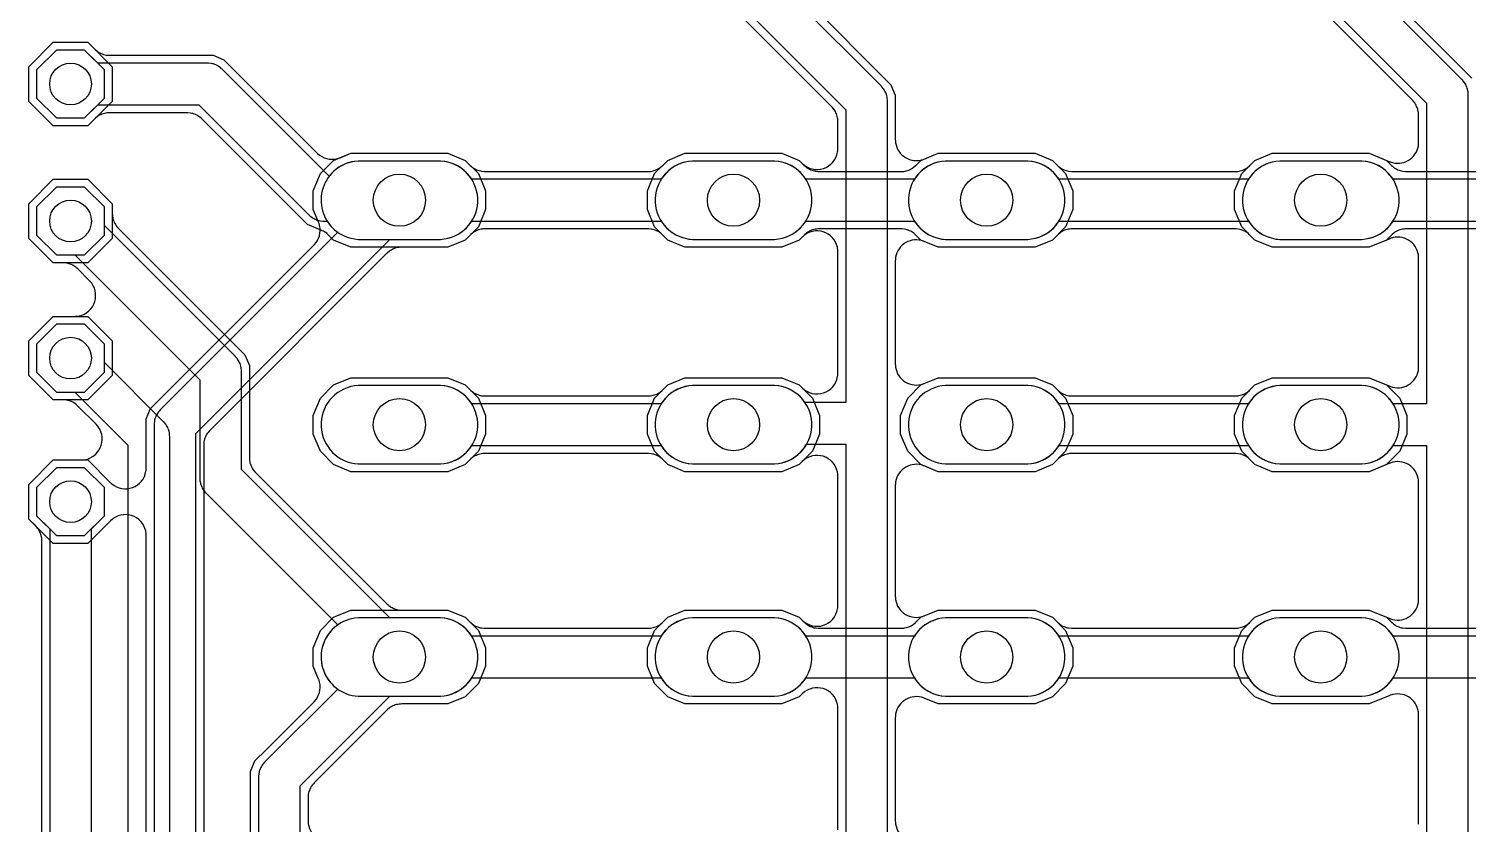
# Model space of a CAD drawing. Header units: millimetres. Extents: x -1 to 100, y 0 to 80.
# Drawn here: x 14.94 to 42.95, y 37.67 to 53.15 of the extents above; entities that cross this region are included whole.
import ezdxf

# ---------------------------------------------------------------- set-up
doc = ezdxf.new("R2010")
doc.units = ezdxf.units.MM

msp = doc.modelspace()

# ---------------------------------------------------------------- linework, layer by layer
at = {"layer": '16_copper'}
for points in [[(28.838, 53.569), (30.836, 51.571), (30.836, 45.872), (30.041, 45.872), (30.026, 45.895, 0.224558), (29.451, 46.203), (27.852, 46.203), (27.777, 46.195, 0.906347), (27.852, 44.679), (29.451, 44.679), (29.525, 44.686, 0.224558), (30.068, 45.048), (30.074, 45.06), (30.836, 45.06), (30.836, 36.957)], [(31.648, 23.015), (31.648, 51.74), (31.648, 51.74), (31.648, 51.74), (31.647, 51.763), (31.645, 51.79), (31.645, 51.79), (31.645, 51.79), (31.641, 51.813), (31.636, 51.84), (31.636, 51.84), (31.636, 51.84, 0.030914), (31.621, 51.888), (31.621, 51.888), (31.621, 51.888, 0.030916), (31.599, 51.933), (31.599, 51.933), (31.599, 51.933, 0.030915), (31.573, 51.976), (31.573, 51.976), (31.573, 51.976), (31.572, 51.976), (31.541, 52.015), (31.534, 52.022), (31.529, 52.027), (29.85, 53.706)], [(40.268, 53.569), (42.139, 51.698), (42.139, 45.847), (41.488, 45.847), (41.456, 45.895, 0.224558), (40.881, 46.203), (39.282, 46.203), (39.207, 46.195, 0.906347), (39.282, 44.679), (40.881, 44.679), (40.955, 44.686, 0.198913), (41.456, 44.986), (41.488, 45.034), (42.139, 45.034), (42.139, 36.957)], [(42.951, 23.142), (42.951, 51.867), (42.951, 51.867), (42.951, 51.867), (42.95, 51.89), (42.948, 51.917), (42.948, 51.917), (42.948, 51.917), (42.944, 51.94), (42.939, 51.967), (42.939, 51.967), (42.939, 51.967, 0.030914), (42.924, 52.015), (42.924, 52.015), (42.924, 52.015, 0.030916), (42.902, 52.06), (42.902, 52.06), (42.902, 52.06, 0.030915), (42.876, 52.103), (42.876, 52.103), (42.876, 52.103), (42.875, 52.103), (42.844, 52.142), (42.837, 52.149), (42.832, 52.154), (41.28, 53.706)], [(30.683, 37.555), (30.683, 39.915), (30.682, 39.932), (30.682, 39.949, 0.582074), (30.04, 40.246), (30.035, 40.241), (30.027, 40.236), (29.99, 40.203), (29.989, 40.202), (29.931, 40.144), (29.595, 40.005), (27.707, 40.005), (27.371, 40.144), (27.114, 40.401), (26.975, 40.738), (26.975, 41.101), (27.114, 41.437), (27.371, 41.695), (27.707, 41.834), (29.595, 41.834), (29.931, 41.695), (29.989, 41.636, 0.610142), (30.678, 41.857), (30.678, 41.864), (30.68, 41.874), (30.683, 41.923), (30.683, 41.924), (30.683, 44.436), (30.682, 44.453), (30.682, 44.47, 0.582074), (30.04, 44.767), (30.035, 44.763), (30.027, 44.757), (29.99, 44.724), (29.989, 44.724), (29.931, 44.665), (29.595, 44.526), (27.707, 44.526), (27.371, 44.665), (27.114, 44.923), (26.975, 45.259), (26.975, 45.622), (27.114, 45.959), (27.371, 46.216), (27.707, 46.355), (29.595, 46.355), (29.931, 46.216), (29.989, 46.158, 0.610142), (30.678, 46.378), (30.678, 46.385), (30.68, 46.395), (30.683, 46.444), (30.683, 46.445), (30.683, 48.805), (30.682, 48.822), (30.682, 48.839, 0.582074), (30.04, 49.136), (30.035, 49.131), (30.027, 49.126), (29.99, 49.093), (29.989, 49.092), (29.931, 49.034), (29.595, 48.895), (27.707, 48.895), (27.371, 49.034), (27.114, 49.291), (26.975, 49.628), (26.975, 49.991), (27.114, 50.327), (27.371, 50.585), (27.707, 50.724), (29.595, 50.724), (29.931, 50.585), (29.989, 50.526, 0.610142), (30.678, 50.747), (30.678, 50.754), (30.68, 50.764), (30.683, 50.813), (30.683, 50.814), (30.683, 51.34), (30.683, 51.34), (30.683, 51.34), (30.682, 51.36), (30.68, 51.39), (30.68, 51.39), (30.68, 51.39), (30.677, 51.409), (30.671, 51.44), (30.671, 51.44), (30.671, 51.44), (30.664, 51.461), (30.655, 51.488), (30.655, 51.488), (30.655, 51.488), (30.646, 51.509), (30.634, 51.533, 0.031017), (30.608, 51.576), (30.607, 51.576), (30.607, 51.576), (30.607, 51.577), (30.576, 51.615), (30.569, 51.622), (30.564, 51.627), (28.894, 53.297)], [(30.313, 53.459), (31.501, 52.271), (31.501, 52.271), (31.716, 52.056), (31.801, 51.851), (31.801, 50.987), (31.802, 50.974, 0.473084), (32.299, 50.591), (32.308, 50.594), (32.323, 50.597), (32.353, 50.608), (32.363, 50.611), (32.635, 50.724), (34.523, 50.724), (34.859, 50.585), (35.116, 50.327), (35.255, 49.991), (35.255, 49.628), (35.116, 49.291), (34.859, 49.034), (34.523, 48.895), (32.635, 48.895), (32.363, 49.008), (32.351, 49.012, 0.473085), (31.806, 48.699), (31.806, 48.69), (31.803, 48.674), (31.802, 48.643), (31.801, 48.632), (31.801, 46.618), (31.802, 46.605, 0.473084), (32.299, 46.222), (32.308, 46.225), (32.323, 46.228), (32.353, 46.239), (32.363, 46.242), (32.635, 46.355), (34.523, 46.355), (34.859, 46.216), (35.116, 45.959), (35.255, 45.622), (35.255, 45.259), (35.116, 44.923), (34.859, 44.665), (34.523, 44.526), (32.635, 44.526), (32.363, 44.639), (32.351, 44.643, 0.473085), (31.806, 44.33), (31.806, 44.321), (31.803, 44.305), (31.802, 44.274), (31.801, 44.263), (31.801, 42.097), (31.802, 42.084, 0.473084), (32.299, 41.701), (32.308, 41.704), (32.323, 41.707), (32.353, 41.718), (32.363, 41.721), (32.635, 41.834), (34.523, 41.834), (34.859, 41.695), (35.116, 41.437), (35.255, 41.101), (35.255, 40.738), (35.116, 40.401), (34.859, 40.144), (34.523, 40.005), (32.635, 40.005), (32.363, 40.118), (32.351, 40.122, 0.473085), (31.806, 39.809), (31.806, 39.8), (31.803, 39.784), (31.802, 39.753), (31.801, 39.742), (31.801, 37.728), (31.802, 37.715, 0.473086), (32.299, 37.332)], [(41.985, 37.665), (41.986, 37.675), (41.986, 39.795), (41.985, 39.808, 0.473084), (41.488, 40.191), (41.479, 40.188), (41.464, 40.184), (41.434, 40.174), (41.424, 40.17), (41.025, 40.005), (39.137, 40.005), (38.801, 40.144), (38.544, 40.401), (38.405, 40.738), (38.405, 41.101), (38.544, 41.437), (38.801, 41.695), (39.137, 41.834), (41.025, 41.834), (41.424, 41.668), (41.436, 41.664, 0.473085), (41.981, 41.977), (41.981, 41.987), (41.984, 42.002), (41.985, 42.033), (41.986, 42.044), (41.986, 44.316), (41.985, 44.329, 0.473084), (41.488, 44.712), (41.479, 44.709), (41.464, 44.706), (41.434, 44.695), (41.424, 44.692), (41.025, 44.526), (39.137, 44.526), (38.801, 44.665), (38.544, 44.923), (38.405, 45.259), (38.405, 45.622), (38.544, 45.959), (38.801, 46.216), (39.137, 46.355), (41.025, 46.355), (41.424, 46.19), (41.436, 46.186, 0.473085), (41.981, 46.498), (41.981, 46.508), (41.984, 46.523), (41.985, 46.555), (41.986, 46.565), (41.986, 48.685), (41.985, 48.698, 0.473084), (41.488, 49.081), (41.479, 49.078), (41.464, 49.074), (41.434, 49.064), (41.424, 49.06), (41.025, 48.895), (39.137, 48.895), (38.801, 49.034), (38.544, 49.291), (38.405, 49.628), (38.405, 49.991), (38.544, 50.327), (38.801, 50.585), (39.137, 50.724), (41.025, 50.724), (41.424, 50.558), (41.436, 50.554, 0.473085), (41.981, 50.867), (41.981, 50.877), (41.984, 50.892), (41.985, 50.923), (41.986, 50.934), (41.986, 51.467), (41.986, 51.467), (41.986, 51.467), (41.985, 51.488), (41.983, 51.517), (41.983, 51.517), (41.983, 51.517), (41.979, 51.538), (41.974, 51.567), (41.974, 51.567), (41.974, 51.567), (41.968, 51.584), (41.958, 51.615), (41.958, 51.615), (41.958, 51.615), (41.948, 51.636), (41.937, 51.66), (41.937, 51.661), (41.937, 51.661), (41.925, 51.68), (41.911, 51.703), (41.91, 51.703), (41.91, 51.703), (41.91, 51.704), (41.879, 51.742), (41.872, 51.749), (41.867, 51.754), (40.324, 53.297)], [(17.221, 19.859), (17.221, 43.285), (17.22, 43.301), (17.22, 43.318, 0.582076), (16.578, 43.615), (16.573, 43.611), (16.565, 43.605), (16.528, 43.572), (16.527, 43.572), (16.085, 43.129), (15.411, 43.129), (14.935, 43.605), (14.935, 44.279), (15.411, 44.755), (16.085, 44.755), (16.527, 44.312), (16.54, 44.301), (16.552, 44.289, 0.582075), (17.216, 44.533), (17.216, 44.539), (17.218, 44.549), (17.221, 44.599), (17.221, 44.599), (17.221, 45.552), (17.306, 45.757), (17.521, 45.971), (20.487, 48.938), (20.489, 48.941), (20.493, 48.944, 0.253279), (20.595, 49.317), (20.592, 49.327), (20.584, 49.357), (20.578, 49.371), (20.575, 49.38), (20.472, 49.628), (20.472, 49.991), (20.612, 50.327), (20.869, 50.585), (21.205, 50.724), (23.093, 50.724), (23.429, 50.585), (23.686, 50.327), (23.825, 49.991), (23.825, 49.628), (23.686, 49.291), (23.429, 49.034), (23.093, 48.895), (22.193, 48.895), (22.193, 48.895), (22.193, 48.895), (22.169, 48.894), (22.143, 48.892), (22.143, 48.892), (22.143, 48.892), (22.12, 48.888), (22.093, 48.883), (22.093, 48.883), (22.093, 48.883, 0.030914), (22.045, 48.867), (22.045, 48.867), (22.045, 48.867, 0.030916), (22, 48.846), (21.999, 48.846), (21.999, 48.846, 0.030915), (21.957, 48.819), (21.957, 48.819), (21.957, 48.819), (21.956, 48.819), (21.918, 48.788), (21.911, 48.78), (21.906, 48.776), (18.458, 45.328), (18.458, 45.328), (18.458, 45.328), (18.443, 45.312), (18.424, 45.29), (18.424, 45.29), (18.424, 45.29), (18.409, 45.268), (18.396, 45.249), (18.396, 45.249), (18.396, 45.249, 0.030916), (18.373, 45.204), (18.373, 45.204), (18.373, 45.204, 0.031017), (18.356, 45.157), (18.35, 45.134), (18.344, 45.108), (18.344, 45.108), (18.344, 45.107), (18.344, 45.107), (18.339, 45.058), (18.339, 45.047), (18.339, 45.041), (18.339, 20.37)], [(18.186, 20.138), (18.186, 45.272), (21.962, 49.047), (22.948, 49.047), (23.023, 49.055, 0.906347), (22.948, 50.571), (21.349, 50.571), (21.275, 50.564, 0.668179), (20.932, 49.197), (20.95, 49.185), (17.493, 45.728), (17.493, 45.728), (17.493, 45.728), (17.479, 45.713), (17.459, 45.69), (17.459, 45.69), (17.459, 45.69), (17.447, 45.672), (17.431, 45.649), (17.431, 45.649), (17.431, 45.648), (17.421, 45.629), (17.408, 45.604), (17.408, 45.604), (17.408, 45.604), (17.4, 45.582), (17.39, 45.557, 0.000102), (17.39, 45.556), (17.385, 45.535), (17.379, 45.507), (17.379, 45.507), (17.379, 45.507), (17.379, 45.507), (17.374, 45.457), (17.374, 45.447), (17.374, 45.441), (17.374, 19.97)], [(19.253, 20.356), (19.253, 38.694), (19.338, 38.899), (19.553, 39.113), (20.487, 40.048), (20.489, 40.051), (20.493, 40.054, 0.253279), (20.595, 40.427), (20.592, 40.437), (20.584, 40.467), (20.578, 40.481), (20.575, 40.49), (20.472, 40.738), (20.472, 41.101), (20.612, 41.437), (20.869, 41.695), (21.205, 41.834), (23.093, 41.834), (23.429, 41.695), (23.686, 41.437), (23.825, 41.101), (23.825, 40.738), (23.686, 40.401), (23.429, 40.144), (23.093, 40.005), (22.193, 40.005), (22.193, 40.005), (22.193, 40.005), (22.169, 40.004), (22.143, 40.002), (22.143, 40.002), (22.143, 40.002), (22.12, 39.998), (22.093, 39.993), (22.093, 39.993), (22.093, 39.993, 0.030914), (22.045, 39.977), (22.045, 39.977), (22.045, 39.977, 0.030916), (22, 39.956), (21.999, 39.956), (21.999, 39.956, 0.030915), (21.957, 39.929), (21.957, 39.929), (21.957, 39.929), (21.956, 39.929), (21.918, 39.898), (21.911, 39.89), (21.906, 39.886), (20.49, 38.47), (20.49, 38.47), (20.49, 38.47), (20.476, 38.454), (20.456, 38.432), (20.456, 38.432), (20.456, 38.432), (20.443, 38.413), (20.428, 38.391), (20.428, 38.391), (20.428, 38.391), (20.416, 38.366), (20.405, 38.346), (20.405, 38.346), (20.405, 38.346, 0.031017), (20.388, 38.299), (20.382, 38.276), (20.376, 38.25), (20.376, 38.25), (20.376, 38.249), (20.376, 38.249), (20.372, 38.21), (20.372, 38.21), (20.372, 38.209, 0.012329), (20.371, 38.189), (20.371, 38.183), (20.371, 37.728), (20.372, 37.715, 0.473084), (20.869, 37.332)], [(20.218, 20.646), (20.218, 38.414), (21.962, 40.157), (22.948, 40.157), (23.023, 40.165, 0.906347), (22.948, 41.681), (21.349, 41.681), (21.275, 41.674, 0.668179), (20.932, 40.307), (20.95, 40.295), (19.525, 38.87), (19.525, 38.87), (19.525, 38.87), (19.511, 38.855), (19.491, 38.832), (19.491, 38.832), (19.491, 38.832), (19.479, 38.814), (19.463, 38.791), (19.463, 38.791), (19.463, 38.79), (19.453, 38.771), (19.44, 38.746), (19.44, 38.746), (19.44, 38.746), (19.432, 38.724), (19.422, 38.699, 0.000102), (19.422, 38.698), (19.417, 38.677), (19.411, 38.649), (19.411, 38.649), (19.411, 38.649), (19.411, 38.649), (19.406, 38.599), (19.406, 38.589), (19.406, 38.583), (19.406, 20.478)]]:
    msp.add_lwpolyline(points, format="xyb", dxfattribs=at)
msp.add_lwpolyline([(41.743, 53.459), (43.019, 52.183)], dxfattribs=at)
for points in [[(15.411, 51.257), (14.935, 51.733), (14.935, 52.407), (15.411, 52.883), (16.085, 52.883), (16.561, 52.407), (16.561, 51.733), (16.085, 51.257)], [(16.408, 51.796), (16.408, 52.344), (16.022, 52.73), (15.474, 52.73), (15.088, 52.344), (15.088, 51.796), (15.474, 51.41), (16.022, 51.41)], [(15.411, 48.59), (14.935, 49.066), (14.935, 49.74), (15.411, 50.216), (16.085, 50.216), (16.561, 49.74), (16.561, 49.066), (16.085, 48.59)], [(16.408, 49.129), (16.408, 49.677), (16.022, 50.063), (15.474, 50.063), (15.088, 49.677), (15.088, 49.129), (15.474, 48.743), (16.022, 48.743)], [(15.411, 45.923), (14.935, 46.399), (14.935, 47.073), (15.411, 47.549), (16.085, 47.549), (16.561, 47.073), (16.561, 46.399), (16.085, 45.923)], [(16.408, 46.462), (16.408, 47.01), (16.022, 47.396), (15.474, 47.396), (15.088, 47.01), (15.088, 46.462), (15.474, 46.076), (16.022, 46.076)], [(21.205, 44.526), (20.869, 44.665), (20.612, 44.923), (20.472, 45.259), (20.472, 45.622), (20.612, 45.959), (20.869, 46.216), (21.205, 46.355), (23.093, 46.355), (23.429, 46.216), (23.686, 45.959), (23.825, 45.622), (23.825, 45.259), (23.686, 44.923), (23.429, 44.665), (23.093, 44.526)], [(16.408, 43.668), (16.408, 44.216), (16.022, 44.602), (15.474, 44.602), (15.088, 44.216), (15.088, 43.668), (15.474, 43.282), (16.022, 43.282)]]:
    msp.add_lwpolyline(points, close=True, dxfattribs=at)
for points in [[(29.525, 49.055, 0.906347), (29.451, 50.571), (27.852, 50.571), (27.777, 50.564, 0.906347), (27.852, 49.047), (29.451, 49.047)], [(34.453, 49.055, 0.906347), (34.378, 50.571), (32.779, 50.571), (32.705, 50.564, 0.906347), (32.779, 49.047), (34.378, 49.047)], [(40.955, 49.055, 0.906347), (40.881, 50.571), (39.282, 50.571), (39.207, 50.564, 0.906347), (39.282, 49.047), (40.881, 49.047)], [(23.023, 44.686, 0.906347), (22.948, 46.203), (21.349, 46.203), (21.275, 46.195, 0.906347), (21.349, 44.679), (22.948, 44.679)], [(34.453, 44.686, 0.906347), (34.378, 46.203), (32.779, 46.203), (32.705, 46.195, 0.906347), (32.779, 44.679), (34.378, 44.679)], [(29.525, 40.165, 0.906347), (29.451, 41.681), (27.852, 41.681), (27.777, 41.674, 0.906347), (27.852, 40.157), (29.451, 40.157)], [(34.453, 40.165, 0.906347), (34.378, 41.681), (32.779, 41.681), (32.705, 41.674, 0.906347), (32.779, 40.157), (34.378, 40.157)], [(40.955, 40.165, 0.906347), (40.881, 41.681), (39.282, 41.681), (39.207, 41.674, 0.906347), (39.282, 40.157), (40.881, 40.157)]]:
    msp.add_lwpolyline(points, format="xyb", close=True, dxfattribs=at)
at = {"layer": '1_copper'}
for points in [[(43.344, 49.251), (41.746, 49.251), (41.746, 49.251), (41.746, 49.251, 0.030914), (41.696, 49.247), (41.696, 49.247), (41.695, 49.247, 0.030912), (41.646, 49.238), (41.646, 49.238), (41.646, 49.238, 0.031018), (41.598, 49.223), (41.572, 49.211), (41.552, 49.202), (41.552, 49.202), (41.552, 49.202), (41.524, 49.184), (41.51, 49.175), (41.51, 49.175), (41.51, 49.175), (41.509, 49.174), (41.471, 49.143), (41.464, 49.136), (41.459, 49.132), (41.361, 49.034), (41.025, 48.895), (39.137, 48.895), (38.801, 49.034), (38.704, 49.132), (38.704, 49.132), (38.704, 49.132), (38.691, 49.143), (38.666, 49.165), (38.666, 49.165), (38.666, 49.165), (38.646, 49.178), (38.625, 49.193, 0.031124), (38.58, 49.216), (38.554, 49.226), (38.532, 49.234), (38.532, 49.234), (38.532, 49.234, 0.031018), (38.483, 49.245), (38.483, 49.245), (38.433, 49.25), (38.423, 49.25), (38.417, 49.251), (35.243, 49.251), (35.243, 49.251), (35.243, 49.251, 0.030914), (35.193, 49.247), (35.193, 49.247), (35.193, 49.247, 0.030912), (35.144, 49.238), (35.144, 49.238), (35.144, 49.238, 0.031018), (35.096, 49.223), (35.07, 49.211), (35.05, 49.202), (35.05, 49.202), (35.05, 49.202), (35.021, 49.184), (35.007, 49.175), (35.007, 49.175), (35.007, 49.175), (35.007, 49.174), (34.968, 49.143), (34.961, 49.136), (34.956, 49.132), (34.859, 49.034), (34.523, 48.895), (32.635, 48.895), (32.299, 49.034), (32.201, 49.132), (32.201, 49.132), (32.201, 49.132), (32.188, 49.143), (32.164, 49.165), (32.164, 49.165), (32.164, 49.165), (32.144, 49.178), (32.122, 49.193, 0.031124), (32.077, 49.216), (32.051, 49.226), (32.03, 49.234), (32.03, 49.234), (32.03, 49.234, 0.031018), (31.981, 49.245), (31.98, 49.245), (31.931, 49.25), (31.921, 49.25), (31.914, 49.251), (30.316, 49.251), (30.316, 49.251), (30.316, 49.251, 0.030914), (30.266, 49.247), (30.266, 49.247), (30.265, 49.247, 0.030912), (30.216, 49.238), (30.216, 49.238), (30.216, 49.238, 0.031018), (30.168, 49.223), (30.142, 49.211), (30.122, 49.202), (30.122, 49.202), (30.122, 49.202), (30.094, 49.184), (30.08, 49.175), (30.08, 49.175), (30.08, 49.175), (30.079, 49.174), (30.041, 49.143), (30.034, 49.136), (30.029, 49.132), (29.931, 49.034), (29.595, 48.895), (27.707, 48.895), (27.371, 49.034), (27.274, 49.132), (27.274, 49.132), (27.274, 49.132), (27.261, 49.143), (27.236, 49.165), (27.236, 49.165), (27.236, 49.165), (27.216, 49.178), (27.195, 49.193, 0.031124), (27.15, 49.216), (27.124, 49.226), (27.102, 49.234), (27.102, 49.234), (27.102, 49.234, 0.031018), (27.053, 49.245), (27.053, 49.245), (27.003, 49.25), (26.993, 49.25), (26.987, 49.251), (23.813, 49.251), (23.813, 49.251), (23.813, 49.251, 0.030914), (23.763, 49.247), (23.763, 49.247), (23.763, 49.247, 0.030912), (23.714, 49.238), (23.714, 49.238), (23.714, 49.238, 0.031018), (23.666, 49.223), (23.64, 49.211), (23.62, 49.202), (23.62, 49.202), (23.62, 49.202), (23.591, 49.184), (23.577, 49.175), (23.577, 49.175), (23.577, 49.175), (23.577, 49.174), (23.538, 49.143), (23.531, 49.136), (23.526, 49.132), (23.429, 49.034), (23.093, 48.895), (21.205, 48.895), (20.869, 49.034), (20.771, 49.132), (20.771, 49.132), (20.771, 49.132), (20.758, 49.143), (20.743, 49.157), (20.74, 49.16), (20.739, 49.16), (20.734, 49.165), (20.734, 49.165), (20.734, 49.165), (20.714, 49.178), (20.704, 49.185), (20.699, 49.189), (20.698, 49.19), (20.692, 49.193, 0.031106), (20.647, 49.216), (20.641, 49.219), (20.639, 49.22), (20.359, 49.336), (18.303, 51.392), (18.302, 51.392), (18.302, 51.392), (18.289, 51.404), (18.265, 51.426), (18.265, 51.426), (18.265, 51.426), (18.247, 51.437), (18.223, 51.454), (18.223, 51.454), (18.223, 51.454), (18.203, 51.464), (18.178, 51.477), (18.178, 51.477), (18.178, 51.477), (18.157, 51.485), (18.131, 51.494, 0.000102), (18.131, 51.494), (18.109, 51.499), (18.082, 51.506), (18.082, 51.506), (18.082, 51.506), (18.081, 51.506), (18.032, 51.511), (18.022, 51.511), (18.015, 51.511), (16.507, 51.511), (16.507, 51.511), (16.507, 51.511), (16.483, 51.51), (16.457, 51.508), (16.457, 51.508), (16.457, 51.508), (16.434, 51.504), (16.407, 51.499), (16.407, 51.499), (16.407, 51.499, 0.030914), (16.359, 51.483), (16.359, 51.483), (16.359, 51.483, 0.030916), (16.314, 51.462), (16.313, 51.462), (16.313, 51.462, 0.030915), (16.271, 51.436), (16.271, 51.435), (16.271, 51.435), (16.27, 51.435), (16.232, 51.404), (16.225, 51.397), (16.22, 51.392), (16.085, 51.257), (15.411, 51.257), (14.935, 51.733), (14.935, 52.407), (15.411, 52.883), (16.085, 52.883), (16.22, 52.748), (16.22, 52.748), (16.22, 52.748), (16.236, 52.733), (16.257, 52.714), (16.257, 52.714), (16.258, 52.714), (16.275, 52.702), (16.299, 52.686), (16.299, 52.686), (16.299, 52.686), (16.319, 52.676), (16.344, 52.663), (16.344, 52.663), (16.344, 52.663), (16.365, 52.655), (16.391, 52.646, 0.000102), (16.391, 52.646), (16.413, 52.641), (16.44, 52.634), (16.44, 52.634), (16.44, 52.634), (16.441, 52.634), (16.49, 52.629), (16.5, 52.629), (16.507, 52.629), (18.526, 52.629), (18.732, 52.544), (18.946, 52.329), (20.551, 50.724), (20.554, 50.722), (20.557, 50.718, 0.253281), (20.93, 50.616), (20.94, 50.619), (20.97, 50.627), (20.985, 50.633), (20.994, 50.636), (21.205, 50.724), (23.093, 50.724), (23.429, 50.585), (23.526, 50.487), (23.526, 50.487), (23.526, 50.487), (23.543, 50.472), (23.564, 50.454), (23.564, 50.454), (23.564, 50.454, 0.062097), (23.65, 50.402), (23.676, 50.393), (23.698, 50.385), (23.698, 50.385), (23.698, 50.385), (23.724, 50.379), (23.747, 50.374, 0.000105), (23.747, 50.374), (23.747, 50.374), (23.797, 50.369), (23.807, 50.369), (23.813, 50.368), (26.987, 50.368), (26.987, 50.368), (26.987, 50.368, 0.030914), (27.037, 50.371), (27.037, 50.371), (27.037, 50.371, 0.030912), (27.086, 50.381), (27.086, 50.381), (27.086, 50.381, 0.031018), (27.134, 50.396), (27.16, 50.408), (27.18, 50.417), (27.18, 50.417), (27.18, 50.417), (27.206, 50.433), (27.223, 50.444), (27.223, 50.444), (27.223, 50.444), (27.223, 50.444), (27.262, 50.476), (27.269, 50.483), (27.274, 50.487), (27.371, 50.585), (27.707, 50.724), (29.595, 50.724), (29.931, 50.585), (30.029, 50.487), (30.029, 50.487), (30.029, 50.487), (30.046, 50.472), (30.066, 50.454), (30.066, 50.454), (30.066, 50.454, 0.062097), (30.153, 50.402), (30.179, 50.393), (30.2, 50.385), (30.2, 50.385), (30.2, 50.385), (30.226, 50.379), (30.249, 50.374, 0.000105), (30.249, 50.374), (30.25, 50.374), (30.299, 50.369), (30.309, 50.369), (30.316, 50.368), (31.914, 50.368), (31.914, 50.368), (31.914, 50.368, 0.030914), (31.964, 50.371), (31.964, 50.371), (31.965, 50.371, 0.030912), (32.014, 50.381), (32.014, 50.381), (32.014, 50.381, 0.031018), (32.062, 50.396), (32.088, 50.408), (32.108, 50.417), (32.108, 50.417), (32.108, 50.417), (32.134, 50.433), (32.15, 50.444), (32.15, 50.444), (32.15, 50.444), (32.151, 50.444), (32.189, 50.476), (32.196, 50.483), (32.201, 50.487), (32.299, 50.585), (32.635, 50.724), (34.523, 50.724), (34.859, 50.585), (34.956, 50.487), (34.956, 50.487), (34.956, 50.487), (34.973, 50.472), (34.994, 50.454), (34.994, 50.454), (34.994, 50.454, 0.062097), (35.08, 50.402), (35.106, 50.393), (35.128, 50.385), (35.128, 50.385), (35.128, 50.385), (35.154, 50.379), (35.177, 50.374, 0.000105), (35.177, 50.374), (35.177, 50.374), (35.227, 50.369), (35.237, 50.369), (35.243, 50.368), (38.417, 50.368), (38.417, 50.368), (38.417, 50.368, 0.030914), (38.467, 50.371), (38.467, 50.371), (38.467, 50.371, 0.030912), (38.516, 50.381), (38.516, 50.381), (38.516, 50.381, 0.031018), (38.564, 50.396), (38.59, 50.408), (38.61, 50.417), (38.61, 50.417), (38.61, 50.417), (38.636, 50.433), (38.653, 50.444), (38.653, 50.444), (38.653, 50.444), (38.653, 50.444), (38.692, 50.476), (38.699, 50.483), (38.704, 50.487), (38.801, 50.585), (39.137, 50.724), (41.025, 50.724), (41.361, 50.585), (41.459, 50.487), (41.459, 50.487), (41.459, 50.487), (41.476, 50.472), (41.496, 50.454), (41.496, 50.454), (41.496, 50.454, 0.062097), (41.583, 50.402), (41.609, 50.393), (41.63, 50.385), (41.63, 50.385), (41.63, 50.385), (41.656, 50.379), (41.679, 50.374, 0.000105), (41.679, 50.374), (41.68, 50.374), (41.729, 50.369), (41.739, 50.369), (41.746, 50.368), (43.344, 50.368)], [(43.602, 50.216), (41.488, 50.216), (41.456, 50.264, 0.224558), (40.881, 50.571), (39.282, 50.571), (39.207, 50.564, 0.198913), (38.706, 50.264), (38.674, 50.216), (34.986, 50.216), (34.954, 50.264, 0.224558), (34.378, 50.571), (32.779, 50.571), (32.705, 50.564, 0.198913), (32.204, 50.264), (32.172, 50.216), (30.058, 50.216), (30.026, 50.264, 0.224558), (29.451, 50.571), (27.852, 50.571), (27.777, 50.564, 0.198913), (27.276, 50.264), (27.244, 50.216), (23.556, 50.216), (23.524, 50.264, 0.224558), (22.948, 50.571), (21.349, 50.571), (21.275, 50.564, 0.173516), (20.822, 50.322), (20.784, 50.276), (18.702, 52.357), (18.702, 52.357), (18.702, 52.357), (18.689, 52.369), (18.665, 52.391), (18.665, 52.391), (18.664, 52.391), (18.65, 52.401), (18.623, 52.419), (18.623, 52.419), (18.623, 52.419), (18.603, 52.429), (18.578, 52.442), (18.578, 52.442), (18.578, 52.442), (18.557, 52.45), (18.531, 52.46, 0.000102), (18.531, 52.46), (18.509, 52.465), (18.482, 52.471), (18.482, 52.471), (18.482, 52.471), (18.481, 52.471), (18.432, 52.476), (18.422, 52.476), (18.415, 52.476), (16.276, 52.476), (16.022, 52.73), (15.474, 52.73), (15.088, 52.344), (15.088, 51.796), (15.474, 51.41), (16.022, 51.41), (16.276, 51.664), (18.247, 51.664), (20.388, 49.522), (20.388, 49.522), (20.388, 49.522), (20.404, 49.508), (20.426, 49.489), (20.426, 49.489), (20.426, 49.489), (20.444, 49.476), (20.468, 49.46), (20.468, 49.46), (20.468, 49.46), (20.487, 49.45), (20.512, 49.437), (20.512, 49.437), (20.513, 49.437), (20.534, 49.429), (20.56, 49.42, 0.000102), (20.56, 49.42), (20.582, 49.415), (20.609, 49.409), (20.609, 49.409), (20.609, 49.409), (20.609, 49.408), (20.659, 49.403), (20.669, 49.404), (20.676, 49.403), (20.742, 49.403), (20.774, 49.355), (20.822, 49.297, 0.198913), (21.349, 49.047), (22.948, 49.047), (23.023, 49.055, 0.198913), (23.524, 49.355), (23.556, 49.403), (27.244, 49.403), (27.276, 49.355, 0.224558), (27.852, 49.047), (29.451, 49.047), (29.525, 49.055, 0.198913), (30.026, 49.355), (30.058, 49.403), (32.172, 49.403), (32.204, 49.355, 0.224558), (32.779, 49.047), (34.378, 49.047), (34.453, 49.055, 0.198913), (34.954, 49.355), (34.986, 49.403), (38.674, 49.403), (38.706, 49.355, 0.224558), (39.282, 49.047), (40.881, 49.047), (40.955, 49.055, 0.198913), (41.456, 49.355), (41.488, 49.403), (43.602, 49.403)], [(15.189, 29.429), (15.189, 43.183), (15.189, 43.183), (15.189, 43.183), (15.188, 43.207), (15.186, 43.233), (15.186, 43.233), (15.186, 43.233), (15.182, 43.254), (15.177, 43.283), (15.177, 43.283), (15.177, 43.283), (15.17, 43.305), (15.161, 43.331), (15.161, 43.331), (15.161, 43.331), (15.151, 43.352), (15.14, 43.376), (15.14, 43.377), (15.14, 43.377, 0.030915), (15.114, 43.419), (15.113, 43.419), (15.113, 43.419), (15.113, 43.42), (15.082, 43.458), (15.075, 43.465), (15.07, 43.47), (14.935, 43.605), (14.935, 44.279), (15.411, 44.755), (15.958, 44.755), (15.975, 44.756), (15.991, 44.756, 0.582074), (16.288, 45.398), (16.284, 45.403), (16.278, 45.411), (16.246, 45.448), (16.245, 45.449), (15.89, 45.804), (15.889, 45.804), (15.889, 45.804), (15.876, 45.816), (15.852, 45.838), (15.852, 45.838), (15.852, 45.838), (15.834, 45.85), (15.81, 45.866), (15.81, 45.866), (15.81, 45.866), (15.79, 45.876), (15.765, 45.889), (15.765, 45.889), (15.765, 45.889), (15.744, 45.897), (15.718, 45.906, 0.000102), (15.718, 45.906), (15.697, 45.911), (15.669, 45.918), (15.669, 45.918), (15.669, 45.918), (15.668, 45.918), (15.619, 45.923), (15.609, 45.923), (15.602, 45.923), (15.411, 45.923), (14.935, 46.399), (14.935, 47.073), (15.411, 47.549), (15.831, 47.549), (15.848, 47.55), (15.864, 47.55, 0.582073), (16.161, 48.192), (16.157, 48.197), (16.151, 48.205), (16.118, 48.242), (16.118, 48.243), (15.89, 48.471), (15.889, 48.471), (15.889, 48.471), (15.873, 48.485), (15.852, 48.505, 0.0001), (15.852, 48.505), (15.833, 48.518), (15.81, 48.533), (15.81, 48.533), (15.81, 48.533), (15.791, 48.543), (15.765, 48.556, 0.031118), (15.718, 48.573), (15.695, 48.579), (15.669, 48.585), (15.669, 48.585), (15.669, 48.585), (15.668, 48.585), (15.619, 48.59), (15.609, 48.59), (15.602, 48.59), (15.411, 48.59), (14.935, 49.066), (14.935, 49.74), (15.411, 50.216), (16.085, 50.216), (16.561, 49.74), (16.561, 49.549), (16.561, 49.549), (16.561, 49.549), (16.562, 49.521), (16.564, 49.499), (16.564, 49.498), (16.564, 49.498), (16.568, 49.475), (16.573, 49.449), (16.573, 49.449), (16.573, 49.449, 0.030914), (16.589, 49.401), (16.589, 49.401), (16.589, 49.401, 0.030916), (16.61, 49.355), (16.61, 49.355), (16.61, 49.355, 0.030915), (16.636, 49.313), (16.637, 49.313), (16.637, 49.312), (16.637, 49.312), (16.668, 49.274), (16.675, 49.267), (16.68, 49.261), (19.143, 46.799), (19.228, 46.593), (19.228, 44.799), (19.228, 44.799), (19.228, 44.799, 0.030916), (19.231, 44.749), (19.231, 44.749), (19.231, 44.749), (19.236, 44.722), (19.24, 44.699), (19.24, 44.699), (19.24, 44.699, 0.030914), (19.256, 44.651), (19.256, 44.651), (19.256, 44.651), (19.268, 44.626), (19.277, 44.606), (19.277, 44.605), (19.277, 44.605, 0.030915), (19.303, 44.563), (19.304, 44.563), (19.304, 44.563), (19.304, 44.562), (19.335, 44.524), (19.342, 44.517), (19.347, 44.512), (21.906, 41.953), (21.906, 41.953), (21.906, 41.953), (21.921, 41.939), (21.943, 41.919), (21.943, 41.919), (21.944, 41.919), (21.961, 41.907), (21.985, 41.891), (21.985, 41.891), (21.985, 41.891), (22.005, 41.881), (22.03, 41.868), (22.03, 41.868), (22.03, 41.868), (22.051, 41.86), (22.077, 41.851, 0.000102), (22.077, 41.851), (22.099, 41.846), (22.126, 41.839), (22.126, 41.839), (22.126, 41.839), (22.127, 41.839), (22.176, 41.834), (22.186, 41.834), (22.193, 41.834), (23.093, 41.834), (23.429, 41.695), (23.526, 41.597), (23.526, 41.597), (23.526, 41.597), (23.544, 41.582), (23.564, 41.564), (23.564, 41.564), (23.564, 41.564), (23.582, 41.552), (23.605, 41.535), (23.606, 41.535), (23.606, 41.535, 0.030916), (23.65, 41.512), (23.65, 41.512), (23.65, 41.512), (23.672, 41.505), (23.698, 41.495, 0.000102), (23.698, 41.495), (23.719, 41.49), (23.747, 41.484), (23.747, 41.484), (23.747, 41.484), (23.747, 41.484), (23.797, 41.479), (23.807, 41.479), (23.813, 41.478), (26.987, 41.478), (26.987, 41.478), (26.987, 41.478), (27.01, 41.48), (27.037, 41.481), (27.037, 41.481), (27.037, 41.481), (27.06, 41.486), (27.086, 41.491), (27.086, 41.491), (27.086, 41.491, 0.030914), (27.134, 41.506), (27.134, 41.506), (27.134, 41.506, 0.030916), (27.18, 41.527), (27.18, 41.527), (27.18, 41.527, 0.030915), (27.223, 41.554), (27.223, 41.554), (27.223, 41.554), (27.223, 41.554), (27.262, 41.586), (27.269, 41.593), (27.274, 41.597), (27.371, 41.695), (27.707, 41.834), (29.595, 41.834), (29.931, 41.695), (30.029, 41.597), (30.029, 41.597), (30.029, 41.597), (30.046, 41.582), (30.066, 41.564), (30.066, 41.564), (30.066, 41.564), (30.084, 41.552), (30.108, 41.535), (30.108, 41.535), (30.108, 41.535, 0.030916), (30.153, 41.512), (30.153, 41.512), (30.153, 41.512), (30.174, 41.505), (30.2, 41.495, 0.000102), (30.2, 41.495), (30.222, 41.49), (30.249, 41.484), (30.249, 41.484), (30.249, 41.484), (30.25, 41.484), (30.299, 41.479), (30.309, 41.479), (30.316, 41.478), (31.914, 41.478), (31.914, 41.478), (31.914, 41.478), (31.938, 41.48), (31.964, 41.481), (31.964, 41.481), (31.965, 41.481), (31.988, 41.486), (32.014, 41.491), (32.014, 41.491), (32.014, 41.491, 0.030914), (32.062, 41.506), (32.062, 41.506), (32.062, 41.506, 0.030916), (32.108, 41.527), (32.108, 41.527), (32.108, 41.527, 0.030915), (32.15, 41.554), (32.15, 41.554), (32.15, 41.554), (32.151, 41.554), (32.189, 41.586), (32.196, 41.593), (32.201, 41.597), (32.299, 41.695), (32.635, 41.834), (34.523, 41.834), (34.859, 41.695), (34.956, 41.597), (34.956, 41.597), (34.956, 41.597), (34.974, 41.582), (34.994, 41.564), (34.994, 41.564), (34.994, 41.564), (35.012, 41.552), (35.035, 41.535), (35.036, 41.535), (35.036, 41.535, 0.030916), (35.08, 41.512), (35.08, 41.512), (35.08, 41.512), (35.102, 41.505), (35.128, 41.495, 0.000102), (35.128, 41.495), (35.149, 41.49), (35.177, 41.484), (35.177, 41.484), (35.177, 41.484), (35.177, 41.484), (35.227, 41.479), (35.237, 41.479), (35.243, 41.478), (38.417, 41.478), (38.417, 41.478), (38.417, 41.478), (38.44, 41.48), (38.467, 41.481), (38.467, 41.481), (38.467, 41.481), (38.49, 41.486), (38.516, 41.491), (38.516, 41.491), (38.516, 41.491, 0.030914), (38.564, 41.506), (38.564, 41.506), (38.564, 41.506, 0.030916), (38.61, 41.527), (38.61, 41.527), (38.61, 41.527, 0.030915), (38.653, 41.554), (38.653, 41.554), (38.653, 41.554), (38.653, 41.554), (38.692, 41.586), (38.699, 41.593), (38.704, 41.597), (38.801, 41.695), (39.137, 41.834), (41.025, 41.834), (41.361, 41.695), (41.459, 41.597), (41.459, 41.597), (41.459, 41.597), (41.476, 41.582), (41.496, 41.564), (41.496, 41.564), (41.496, 41.564), (41.514, 41.552), (41.538, 41.535), (41.538, 41.535), (41.538, 41.535, 0.030916), (41.583, 41.512), (41.583, 41.512), (41.583, 41.512), (41.604, 41.505), (41.63, 41.495, 0.000102), (41.63, 41.495), (41.652, 41.49), (41.679, 41.484), (41.679, 41.484), (41.679, 41.484), (41.68, 41.484), (41.729, 41.479), (41.739, 41.479), (41.746, 41.478), (43.344, 41.478)], [(43.602, 41.326), (41.488, 41.326), (41.456, 41.374, 0.224558), (40.881, 41.681), (39.282, 41.681), (39.207, 41.674, 0.198913), (38.706, 41.374), (38.674, 41.326), (34.986, 41.326), (34.954, 41.374, 0.224558), (34.378, 41.681), (32.779, 41.681), (32.705, 41.674, 0.198913), (32.204, 41.374), (32.172, 41.326), (30.058, 41.326), (30.026, 41.374, 0.224558), (29.451, 41.681), (27.852, 41.681), (27.777, 41.674, 0.198913), (27.276, 41.374), (27.244, 41.326), (23.556, 41.326), (23.524, 41.374, 0.224558), (22.948, 41.681), (21.962, 41.681), (19.075, 44.568), (19.075, 46.482), (19.075, 46.482), (19.075, 46.482), (19.074, 46.506), (19.072, 46.532), (19.072, 46.532), (19.072, 46.532), (19.068, 46.555), (19.063, 46.582), (19.063, 46.582), (19.063, 46.582, 0.030914), (19.048, 46.63), (19.048, 46.63), (19.048, 46.63, 0.030916), (19.026, 46.675), (19.026, 46.676), (19.026, 46.676, 0.030915), (19, 46.718), (19, 46.718), (19, 46.718), (18.999, 46.719), (18.968, 46.757), (18.961, 46.764), (18.956, 46.769), (16.408, 49.317), (16.408, 49.677), (16.022, 50.063), (15.474, 50.063), (15.088, 49.677), (15.088, 49.129), (15.474, 48.743), (15.834, 48.743), (18.263, 46.314), (18.263, 44.399), (18.263, 44.399), (18.263, 44.399), (18.264, 44.376), (18.266, 44.349), (18.266, 44.349), (18.266, 44.349), (18.27, 44.326), (18.275, 44.299), (18.275, 44.299), (18.275, 44.299, 0.030914), (18.29, 44.251), (18.29, 44.251), (18.29, 44.251, 0.030916), (18.312, 44.206), (18.312, 44.206), (18.312, 44.206, 0.030915), (18.338, 44.163), (18.338, 44.163), (18.338, 44.163), (18.339, 44.163), (18.37, 44.124), (18.377, 44.117), (18.382, 44.112), (20.95, 41.544), (20.932, 41.532, 0.70428), (21.349, 40.157), (22.948, 40.157), (23.023, 40.165, 0.198913), (23.524, 40.465), (23.556, 40.513), (27.244, 40.513), (27.276, 40.465, 0.224558), (27.852, 40.157), (29.451, 40.157), (29.525, 40.165, 0.198913), (30.026, 40.465), (30.058, 40.513), (32.172, 40.513), (32.204, 40.465, 0.224558), (32.779, 40.157), (34.378, 40.157), (34.453, 40.165, 0.198913), (34.954, 40.465), (34.986, 40.513), (38.674, 40.513), (38.706, 40.465, 0.224558), (39.282, 40.157), (40.881, 40.157), (40.955, 40.165, 0.198913), (41.456, 40.465), (41.488, 40.513), (43.602, 40.513)], [(17.678, 37.075), (17.678, 45.212), (17.678, 45.212), (17.678, 45.212), (17.677, 45.236), (17.675, 45.262), (17.675, 45.262), (17.675, 45.262), (17.671, 45.285), (17.666, 45.312), (17.666, 45.312), (17.666, 45.312, 0.030914), (17.651, 45.36), (17.651, 45.36), (17.651, 45.36, 0.030916), (17.629, 45.405), (17.629, 45.406), (17.629, 45.406, 0.030915), (17.603, 45.448), (17.603, 45.448), (17.603, 45.448), (17.602, 45.449), (17.571, 45.487), (17.564, 45.494), (17.559, 45.499), (16.408, 46.65), (16.408, 47.01), (16.022, 47.396), (15.474, 47.396), (15.088, 47.01), (15.088, 46.462), (15.474, 46.076), (15.834, 46.076), (16.866, 45.044), (16.866, 36.906)]]:
    msp.add_lwpolyline(points, format="xyb", dxfattribs=at)
for points in [[(21.205, 44.526), (20.869, 44.665), (20.612, 44.923), (20.472, 45.259), (20.472, 45.622), (20.612, 45.959), (20.869, 46.216), (21.205, 46.355), (23.093, 46.355), (23.429, 46.216), (23.526, 46.118), (23.526, 46.118), (23.526, 46.118), (23.542, 46.104), (23.564, 46.085), (23.564, 46.085), (23.564, 46.085), (23.582, 46.073), (23.605, 46.057), (23.606, 46.057), (23.606, 46.057), (23.625, 46.046), (23.65, 46.034), (23.65, 46.034), (23.65, 46.034), (23.672, 46.026), (23.698, 46.016, 0.000102), (23.698, 46.016), (23.719, 46.011), (23.747, 46.005), (23.747, 46.005), (23.747, 46.005), (23.747, 46.005), (23.797, 46), (23.807, 46), (23.813, 45.999), (26.987, 45.999), (26.987, 45.999), (26.987, 45.999), (27.01, 46.001), (27.037, 46.003), (27.037, 46.003), (27.037, 46.003), (27.06, 46.007), (27.086, 46.012), (27.086, 46.012), (27.086, 46.012), (27.109, 46.019), (27.134, 46.027), (27.134, 46.027), (27.134, 46.027, 0.030916), (27.18, 46.048), (27.18, 46.048), (27.18, 46.048, 0.030915), (27.223, 46.075), (27.223, 46.075), (27.223, 46.075), (27.223, 46.075), (27.262, 46.107), (27.269, 46.114), (27.274, 46.118), (27.371, 46.216), (27.707, 46.355), (29.595, 46.355), (29.931, 46.216), (30.188, 45.959), (30.328, 45.622), (30.328, 45.259), (30.188, 44.923), (29.931, 44.665), (29.595, 44.526), (27.707, 44.526), (27.371, 44.665), (27.274, 44.763), (27.274, 44.763), (27.274, 44.763), (27.261, 44.774), (27.236, 44.796), (27.236, 44.796), (27.236, 44.796), (27.218, 44.808), (27.195, 44.825), (27.194, 44.825), (27.194, 44.825), (27.175, 44.835), (27.15, 44.848), (27.15, 44.848), (27.15, 44.848), (27.128, 44.855), (27.102, 44.865, 0.000102), (27.102, 44.865), (27.081, 44.87), (27.053, 44.876), (27.053, 44.876), (27.053, 44.876), (27.053, 44.876), (27.003, 44.881), (26.993, 44.881), (26.987, 44.882), (23.813, 44.882), (23.813, 44.882), (23.813, 44.882), (23.79, 44.88), (23.763, 44.879), (23.763, 44.879), (23.763, 44.879), (23.74, 44.874), (23.714, 44.869), (23.714, 44.869), (23.714, 44.869, 0.030914), (23.666, 44.854), (23.666, 44.854), (23.666, 44.854, 0.030916), (23.62, 44.833), (23.62, 44.833), (23.62, 44.833, 0.030915), (23.577, 44.806), (23.577, 44.806), (23.577, 44.806), (23.577, 44.806), (23.538, 44.774), (23.531, 44.767), (23.526, 44.763), (23.429, 44.665), (23.093, 44.526)], [(32.635, 44.526), (32.299, 44.665), (32.042, 44.923), (31.902, 45.259), (31.902, 45.622), (32.042, 45.959), (32.299, 46.216), (32.635, 46.355), (34.523, 46.355), (34.859, 46.216), (34.956, 46.118), (34.956, 46.118), (34.956, 46.118), (34.972, 46.104), (34.994, 46.085), (34.994, 46.085), (34.994, 46.085), (35.012, 46.073), (35.035, 46.057), (35.036, 46.057), (35.036, 46.057), (35.055, 46.046), (35.08, 46.034), (35.08, 46.034), (35.08, 46.034), (35.102, 46.026), (35.128, 46.016, 0.000102), (35.128, 46.016), (35.149, 46.011), (35.177, 46.005), (35.177, 46.005), (35.177, 46.005), (35.177, 46.005), (35.227, 46), (35.237, 46), (35.243, 45.999), (38.417, 45.999), (38.417, 45.999), (38.417, 45.999), (38.44, 46.001), (38.467, 46.003), (38.467, 46.003), (38.467, 46.003), (38.49, 46.007), (38.516, 46.012), (38.516, 46.012), (38.516, 46.012), (38.539, 46.019), (38.564, 46.027), (38.564, 46.027), (38.564, 46.027, 0.030916), (38.61, 46.048), (38.61, 46.048), (38.61, 46.048, 0.030915), (38.653, 46.075), (38.653, 46.075), (38.653, 46.075), (38.653, 46.075), (38.692, 46.107), (38.699, 46.114), (38.704, 46.118), (38.801, 46.216), (39.137, 46.355), (41.025, 46.355), (41.361, 46.216), (41.618, 45.959), (41.758, 45.622), (41.758, 45.259), (41.618, 44.923), (41.361, 44.665), (41.025, 44.526), (39.137, 44.526), (38.801, 44.665), (38.704, 44.763), (38.704, 44.763), (38.704, 44.763), (38.691, 44.774), (38.666, 44.796), (38.666, 44.796), (38.666, 44.796), (38.648, 44.808), (38.625, 44.825), (38.624, 44.825), (38.624, 44.825), (38.605, 44.835), (38.58, 44.848), (38.58, 44.848), (38.58, 44.848), (38.558, 44.855), (38.532, 44.865, 0.000102), (38.532, 44.865), (38.511, 44.87), (38.483, 44.876), (38.483, 44.876), (38.483, 44.876), (38.483, 44.876), (38.433, 44.881), (38.423, 44.881), (38.417, 44.882), (35.243, 44.882), (35.243, 44.882), (35.243, 44.882), (35.22, 44.88), (35.193, 44.879), (35.193, 44.879), (35.193, 44.879), (35.17, 44.874), (35.144, 44.869), (35.144, 44.869), (35.144, 44.869, 0.030914), (35.096, 44.854), (35.096, 44.854), (35.096, 44.854, 0.030916), (35.05, 44.833), (35.05, 44.833), (35.05, 44.833, 0.030915), (35.007, 44.806), (35.007, 44.806), (35.007, 44.806), (35.007, 44.806), (34.968, 44.774), (34.961, 44.767), (34.956, 44.763), (34.859, 44.665), (34.523, 44.526)], [(23.023, 44.686, 0.198913), (23.524, 44.986), (23.556, 45.034), (27.244, 45.034), (27.276, 44.986, 0.224558), (27.852, 44.679), (29.451, 44.679), (29.525, 44.686, 0.906347), (29.451, 46.203), (27.852, 46.203), (27.777, 46.195, 0.198913), (27.276, 45.895), (27.244, 45.847), (23.556, 45.847), (23.524, 45.895, 0.224558), (22.948, 46.203), (21.349, 46.203), (21.275, 46.195, 0.906347), (21.349, 44.679), (22.948, 44.679)], [(34.453, 44.686, 0.198913), (34.954, 44.986), (34.986, 45.034), (38.674, 45.034), (38.706, 44.986, 0.224558), (39.282, 44.679), (40.881, 44.679), (40.955, 44.686, 0.906347), (40.881, 46.203), (39.282, 46.203), (39.207, 46.195, 0.198913), (38.706, 45.895), (38.674, 45.847), (34.986, 45.847), (34.954, 45.895, 0.224558), (34.378, 46.203), (32.779, 46.203), (32.705, 46.195, 0.906347), (32.779, 44.679), (34.378, 44.679)]]:
    msp.add_lwpolyline(points, format="xyb", close=True, dxfattribs=at)
msp.add_lwpolyline([(16.154, 29.709), (16.154, 43.414), (16.408, 43.668), (16.408, 44.216), (16.022, 44.602), (15.474, 44.602), (15.088, 44.216), (15.088, 43.668), (15.342, 43.414), (15.342, 29.54)], dxfattribs=at)
at = {"layer": 'drills_PTH'}
for centre, radius in [((15.748, 52.07), 0.406), ((22.149, 49.809), 0.508), ((28.651, 49.809), 0.508), ((33.579, 49.809), 0.508), ((40.081, 49.809), 0.508), ((15.748, 49.403), 0.406), ((15.748, 46.736), 0.406), ((22.149, 45.441), 0.508), ((28.651, 45.441), 0.508), ((33.579, 45.441), 0.508), ((40.081, 45.441), 0.508), ((15.748, 43.942), 0.406), ((22.149, 40.919), 0.508), ((28.651, 40.919), 0.508), ((33.579, 40.919), 0.508), ((40.081, 40.919), 0.508)]:
    msp.add_circle(centre, radius, dxfattribs=at)

doc.saveas('drawing.dxf')
